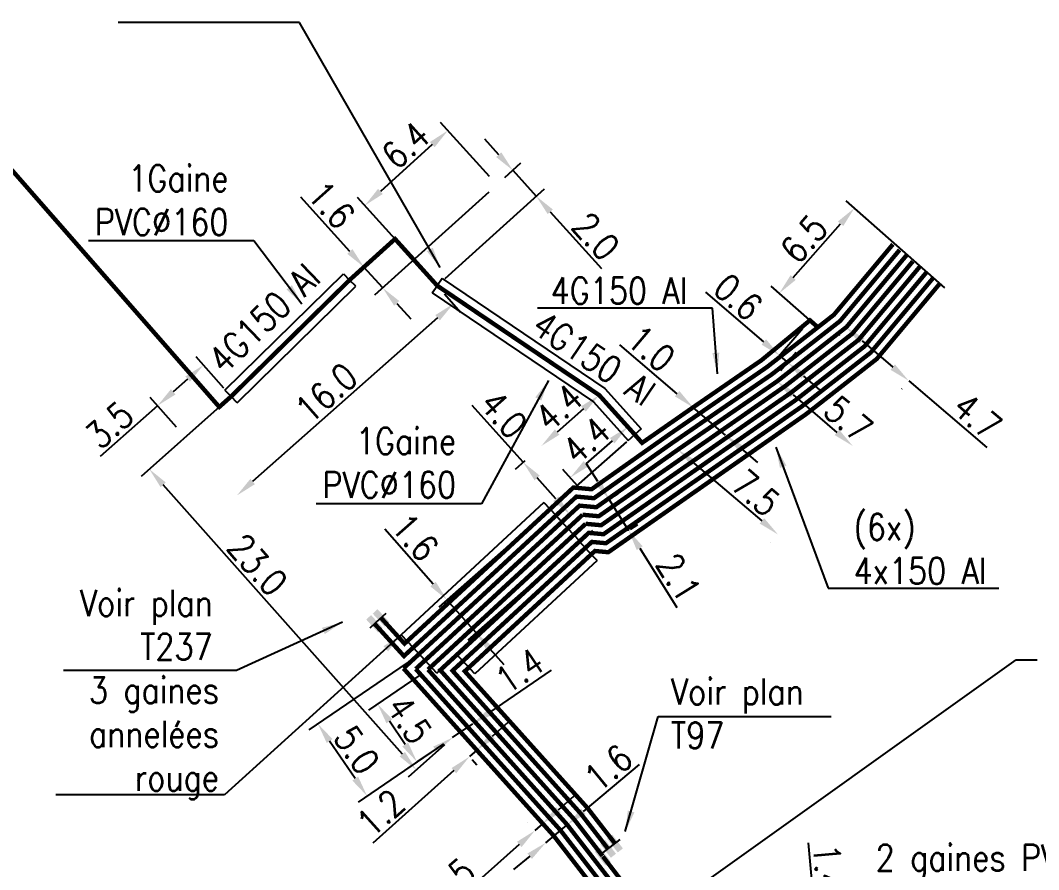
# Model space of a CAD drawing. Header units: millimetres. Extents: x 80000 to 81010, y 144000 to 145002.
# Drawn here: x 80498.6 to 80556.9, y 144802.3 to 144850.9 of the extents above; entities that cross this region are included whole.
import ezdxf
from ezdxf.enums import TextEntityAlignment as Align

# ---------------------------------------------------------------- set-up
doc = ezdxf.new("R2010")
doc.units = ezdxf.units.MM
doc.header["$PDMODE"] = 34
doc.linetypes.add('B_ST_AL', pattern=[2000, 1000, 1000])
doc.layers.get('0').update_dxf_attribs({"linetype": 'CONTINUOUS'})
doc.layers.get('Defpoints').update_dxf_attribs({"linetype": 'CONTINUOUS'})
for name, color, linetype in [('B_100', 3, 'CONTINUOUS'), ('B_300', 7, 'CONTINUOUS'), ('B_400', 7, 'CONTINUOUS')]:
    doc.layers.add(name, color=color, linetype=linetype)
doc.styles.add('M_ROMANS', font='ROMANS.shx', dxfattribs={"width": 0.75})
doc.styles.get("Standard").update_dxf_attribs({"font": 'romans.shx', "width": 0.85})
doc.dimstyles.get("Standard").update_dxf_attribs({"dimtxt": 1.5, "dimasz": 1.2, "dimexe": 0.625, "dimexo": 0.625, "dimgap": 0.25, "dimtad": 1, "dimdec": 1, "dimzin": 0, "dimdsep": 46, "dimtxsty": 'Standard', "dimcen": -0.5, "dimadec": 0, "dimazin": 0, "dimtfac": 1, "dimtdec": 1, "dimtmove": 0, "dimatfit": 3, "dimfxl": 0, "dimtolj": 1, "dimtzin": 0, "dimarcsym": 0})

# ---------------------------------------------------------------- blocks, each defined once
blk = doc.blocks.new('*D1145')
at = {"layer": 'B_100', "color": 0, "linetype": 'Continuous', "lineweight": -2, "transparency": 16777216}
for p, q in [((80527.386, 144825.641), (80524.469, 144828.896)), ((80527.475, 144825.72), (80526.921, 144825.223)), ((80529.255, 144823.555), (80528.187, 144824.747)), ((80530.145, 144822.741), (80529.59, 144822.245))]:
    blk.add_line(p, q, dxfattribs=at)
at = {"layer": 'B_100', "color": 0, "linetype": 'Continuous', "transparency": 16777216}
for points in [[(80528.336, 144824.88), (80528.038, 144824.613), (80527.386, 144825.641)], [(80529.404, 144823.689), (80529.106, 144823.422), (80530.056, 144822.662)]]:
    blk.add_solid(points, dxfattribs=at)
at = {"layer": 'Defpoints', "color": 0, "linetype": 'Continuous', "transparency": 16777216}
for p in [(80527.941, 144826.137), (80527.386, 144825.641), (80530.61, 144823.159)]:
    blk.add_point(p, dxfattribs=at)
at = {"layer": 'B_100', "color": 0, "linetype": 'Continuous', "transparency": 16777216, "insert": (80526.272, 144828.383), "char_height": 1.5, "attachment_point": 5, "rotation": 311.86493}
blk.add_mtext('\\A1;4.0', dxfattribs=at)
blk = doc.blocks.new('*D1146')
at = {"layer": 'B_100', "color": 0, "linetype": 'Continuous', "lineweight": -2, "transparency": 16777216}
for p, q in [((80531.656, 144824.539), (80531.018, 144825.555)), ((80532.408, 144823.594), (80532.824, 144823.855)), ((80532.295, 144823.523), (80533.413, 144821.745)), ((80533.525, 144821.816), (80533.942, 144822.078)), ((80534.051, 144820.729), (80536.184, 144817.337))]:
    blk.add_line(p, q, dxfattribs=at)
at = {"layer": 'B_100', "color": 0, "linetype": 'Continuous', "transparency": 16777216}
for points in [[(80531.826, 144824.645), (80531.487, 144824.432), (80532.295, 144823.523)], [(80534.221, 144820.835), (80533.882, 144820.623), (80533.413, 144821.745)]]:
    blk.add_solid(points, dxfattribs=at)
at = {"layer": 'Defpoints', "color": 0, "linetype": 'Continuous', "transparency": 16777216}
for p in [(80531.879, 144823.261), (80532.295, 144823.523), (80532.996, 144821.483)]:
    blk.add_point(p, dxfattribs=at)
at = {"layer": 'B_100', "color": 0, "linetype": 'Continuous', "transparency": 16777216, "insert": (80536.284, 144819.057), "char_height": 1.5, "attachment_point": 5, "rotation": 302.15458}
blk.add_mtext('\\A1;2.1', dxfattribs=at)
blk = doc.blocks.new('*D1147')
at = {"layer": 'B_100', "color": 0, "linetype": 'Continuous', "lineweight": -2, "transparency": 16777216}
for p, q in [((80545.474, 144832.904), (80545.456, 144832.883)), ((80546.774, 144832.579), (80548.523, 144831.084)), ((80549.435, 144830.304), (80553.908, 144826.48)), ((80549.046, 144829.85), (80549.028, 144829.829))]:
    blk.add_line(p, q, dxfattribs=at)
at = {"layer": 'B_100', "color": 0, "linetype": 'Continuous', "transparency": 16777216}
for points in [[(80546.904, 144832.731), (80546.644, 144832.427), (80545.862, 144833.358)], [(80548.652, 144831.236), (80548.393, 144830.932), (80549.435, 144830.304)]]:
    blk.add_solid(points, dxfattribs=at)
at = {"layer": 'Defpoints', "color": 0, "linetype": 'Continuous', "transparency": 16777216}
for p in [(80545.88, 144833.379), (80549.435, 144830.304), (80549.453, 144830.325)]:
    blk.add_point(p, dxfattribs=at)
at = {"layer": 'B_100', "color": 0, "linetype": 'Continuous', "transparency": 16777216, "insert": (80553.353, 144828.27), "char_height": 1.5, "attachment_point": 5, "rotation": 319.47171}
blk.add_mtext('\\A1;4.7', dxfattribs=at)
blk = doc.blocks.new('*D1148')
at = {"layer": 'B_100', "color": 0, "linetype": 'Continuous', "lineweight": -2, "transparency": 16777216}
for p, q in [((80542.312, 144830.743), (80542.314, 144830.745)), ((80542.82, 144829.491), (80545.33, 144827.348)), ((80546.646, 144827.042), (80546.648, 144827.044))]:
    blk.add_line(p, q, dxfattribs=at)
at = {"layer": 'B_100', "color": 0, "linetype": 'Continuous', "transparency": 16777216}
for points in [[(80542.95, 144829.643), (80542.69, 144829.339), (80541.908, 144830.27)], [(80545.46, 144827.5), (80545.2, 144827.196), (80546.242, 144826.569)]]:
    blk.add_solid(points, dxfattribs=at)
at = {"layer": 'Defpoints', "color": 0, "linetype": 'Continuous', "transparency": 16777216}
for p in [(80541.906, 144830.268), (80546.241, 144826.567), (80546.242, 144826.569)]:
    blk.add_point(p, dxfattribs=at)
at = {"layer": 'B_100', "color": 0, "linetype": 'Continuous', "transparency": 16777216, "insert": (80545.979, 144828.108), "char_height": 1.5, "attachment_point": 5, "rotation": 319.50438}
blk.add_mtext('\\A1;5.7', dxfattribs=at)
blk = doc.blocks.new('*D1149')
at = {"layer": 'B_100', "color": 0, "linetype": 'Continuous', "lineweight": -2, "transparency": 16777216}
for p, q in [((80535.837, 144825.889), (80535.834, 144825.886)), ((80537.154, 144825.587), (80541.044, 144822.288)), ((80541.557, 144821.038), (80541.555, 144821.035))]:
    blk.add_line(p, q, dxfattribs=at)
at = {"layer": 'B_100', "color": 0, "linetype": 'Continuous', "transparency": 16777216}
for points in [[(80537.283, 144825.739), (80537.024, 144825.434), (80536.239, 144826.363)], [(80541.173, 144822.441), (80540.914, 144822.136), (80541.959, 144821.512)]]:
    blk.add_solid(points, dxfattribs=at)
at = {"layer": 'Defpoints', "color": 0, "linetype": 'Continuous', "transparency": 16777216}
for p in [(80536.241, 144826.366), (80541.959, 144821.512), (80541.961, 144821.515)]:
    blk.add_point(p, dxfattribs=at)
at = {"layer": 'B_100', "color": 0, "linetype": 'Continuous', "transparency": 16777216, "insert": (80540.7, 144823.89), "char_height": 1.5, "attachment_point": 5, "rotation": 319.70172}
blk.add_mtext('\\A1;7.5', dxfattribs=at)
blk = doc.blocks.new('*D1150')
at = {"layer": 'B_100', "color": 0, "linetype": 'Continuous', "lineweight": -2, "transparency": 16777216}
for p, q in [((80525.496, 144811.355), (80529.008, 144813.749)), ((80523.348, 144809.891), (80524.505, 144810.679)), ((80522.356, 144809.215), (80521.365, 144808.539))]:
    blk.add_line(p, q, dxfattribs=at)
at = {"layer": 'B_100', "color": 0, "linetype": 'Continuous', "transparency": 16777216}
for points in [[(80525.384, 144811.521), (80525.609, 144811.19), (80524.505, 144810.679)], [(80522.244, 144809.38), (80522.469, 144809.05), (80523.348, 144809.891)]]:
    blk.add_solid(points, dxfattribs=at)
at = {"layer": 'Defpoints', "color": 0, "linetype": 'Continuous', "transparency": 16777216}
for p in [(80524.505, 144810.679), (80523.348, 144809.891), (80523.348, 144809.891)]:
    blk.add_point(p, dxfattribs=at)
at = {"layer": 'B_100', "color": 0, "linetype": 'Continuous', "transparency": 16777216, "insert": (80527.185, 144813.716), "char_height": 1.5, "attachment_point": 5, "rotation": 34.27623}
blk.add_mtext('\\A1;1.4', dxfattribs=at)
blk = doc.blocks.new('*D1151')
at = {"layer": 'B_100', "color": 0, "linetype": 'Continuous', "lineweight": -2, "transparency": 16777216}
for p, q in [((80530.833, 144805.675), (80534.049, 144808.36)), ((80528.683, 144803.881), (80529.911, 144804.906)), ((80527.762, 144803.112), (80526.841, 144802.343))]:
    blk.add_line(p, q, dxfattribs=at)
at = {"layer": 'B_100', "color": 0, "linetype": 'Continuous', "transparency": 16777216}
for points in [[(80530.704, 144805.829), (80530.961, 144805.522), (80529.911, 144804.906)], [(80527.634, 144803.266), (80527.89, 144802.959), (80528.683, 144803.881)]]:
    blk.add_solid(points, dxfattribs=at)
at = {"layer": 'Defpoints', "color": 0, "linetype": 'Continuous', "transparency": 16777216}
for p in [(80529.911, 144804.906), (80528.683, 144803.881), (80528.683, 144803.881)]:
    blk.add_point(p, dxfattribs=at)
at = {"layer": 'B_100', "color": 0, "linetype": 'Continuous', "transparency": 16777216, "insert": (80532.26, 144808.17), "char_height": 1.5, "attachment_point": 5, "rotation": 39.85466}
blk.add_mtext('\\A1;1.6', dxfattribs=at)
blk = doc.blocks.new('*D1153')
at = {"layer": 'B_100', "color": 0, "linetype": 'Continuous', "lineweight": -2, "transparency": 16777216}
for p, q in [((80544.354, 144796.578), (80543.702, 144803.872)), ((80544.586, 144793.988), (80544.461, 144795.382)), ((80544.693, 144792.793), (80544.8, 144791.598))]:
    blk.add_line(p, q, dxfattribs=at)
at = {"layer": 'B_100', "color": 0, "linetype": 'Continuous', "transparency": 16777216}
for points in [[(80544.554, 144796.595), (80544.155, 144796.56), (80544.461, 144795.382)], [(80544.892, 144792.811), (80544.494, 144792.775), (80544.586, 144793.988)]]:
    blk.add_solid(points, dxfattribs=at)
at = {"layer": 'Defpoints', "color": 0, "linetype": 'Continuous', "transparency": 16777216}
for p in [(80544.461, 144795.382), (80544.586, 144793.988), (80544.586, 144793.988)]:
    blk.add_point(p, dxfattribs=at)
at = {"layer": 'B_100', "color": 0, "linetype": 'Continuous', "transparency": 16777216, "insert": (80544.834, 144802.442), "char_height": 1.5, "attachment_point": 5, "rotation": 275.10966}
blk.add_mtext('\\A1;1.4', dxfattribs=at)
blk = doc.blocks.new('*D1157')
at = {"layer": 'B_100', "color": 0, "linetype": 'Continuous', "lineweight": -2, "transparency": 16777216}
for p, q in [((80520.76, 144814.178), (80515.126, 144810.338)), ((80517.782, 144807.55), (80516.318, 144809.699)), ((80522.832, 144809.539), (80517.942, 144806.206))]:
    blk.add_line(p, q, dxfattribs=at)
at = {"layer": 'B_100', "color": 0, "linetype": 'Continuous', "transparency": 16777216}
for points in [[(80516.483, 144809.811), (80516.153, 144809.586), (80515.642, 144810.69)], [(80517.948, 144807.663), (80517.617, 144807.437), (80518.458, 144806.558)]]:
    blk.add_solid(points, dxfattribs=at)
at = {"layer": 'Defpoints', "color": 0, "linetype": 'Continuous', "transparency": 16777216}
for p in [(80521.277, 144814.53), (80515.642, 144810.69), (80523.348, 144809.891)]:
    blk.add_point(p, dxfattribs=at)
at = {"layer": 'B_100', "color": 0, "linetype": 'Continuous', "transparency": 16777216, "insert": (80517.877, 144809.187), "char_height": 1.5, "attachment_point": 5, "rotation": 304.27623}
blk.add_mtext('\\A1;5.0', dxfattribs=at)
blk = doc.blocks.new('*D1163')
at = {"layer": 'B_100', "color": 0, "linetype": 'Continuous', "lineweight": -2, "transparency": 16777216}
for p, q in [((80525.627, 144809.981), (80526.521, 144810.782)), ((80524.734, 144809.179), (80524.316, 144808.804)), ((80524.463, 144808.64), (80524.733, 144808.339)), ((80524.881, 144809.016), (80525.152, 144808.714)), ((80523.423, 144808.003), (80518.794, 144803.849))]:
    blk.add_line(p, q, dxfattribs=at)
at = {"layer": 'B_100', "color": 0, "linetype": 'Continuous', "transparency": 16777216}
for points in [[(80525.494, 144810.13), (80525.761, 144809.832), (80524.734, 144809.179)], [(80523.289, 144808.151), (80523.556, 144807.854), (80524.316, 144808.804)]]:
    blk.add_solid(points, dxfattribs=at)
at = {"layer": 'Defpoints', "color": 0, "linetype": 'Continuous', "transparency": 16777216}
for p in [(80524.464, 144809.481), (80524.045, 144809.105), (80524.316, 144808.804)]:
    blk.add_point(p, dxfattribs=at)
at = {"layer": 'B_100', "color": 0, "linetype": 'Continuous', "transparency": 16777216, "insert": (80519.238, 144805.592), "char_height": 1.5, "attachment_point": 5, "rotation": 41.89932}
blk.add_mtext('\\A1;1.2', dxfattribs=at)
blk = doc.blocks.new('*D1164')
at = {"layer": 'B_100', "color": 0, "linetype": 'Continuous', "lineweight": -2, "transparency": 16777216}
for p, q in [((80521.428, 144813.434), (80518.542, 144811.467)), ((80520.64, 144809.498), (80519.734, 144810.827)), ((80522.832, 144809.539), (80520.799, 144808.154))]:
    blk.add_line(p, q, dxfattribs=at)
at = {"layer": 'B_100', "color": 0, "linetype": 'Continuous', "transparency": 16777216}
for points in [[(80519.899, 144810.94), (80519.569, 144810.714), (80519.058, 144811.819)], [(80520.805, 144809.61), (80520.475, 144809.385), (80521.316, 144808.506)]]:
    blk.add_solid(points, dxfattribs=at)
at = {"layer": 'Defpoints', "color": 0, "linetype": 'Continuous', "transparency": 16777216}
for p in [(80521.945, 144813.786), (80519.058, 144811.819), (80523.348, 144809.891)]:
    blk.add_point(p, dxfattribs=at)
at = {"layer": 'B_100', "color": 0, "linetype": 'Continuous', "transparency": 16777216, "insert": (80520.88, 144810.921), "char_height": 1.5, "attachment_point": 5, "rotation": 304.27623}
blk.add_mtext('\\A1;4.5', dxfattribs=at)
blk = doc.blocks.new('*D1165')
at = {"layer": 'B_100', "color": 0, "linetype": 'Continuous', "lineweight": -2, "transparency": 16777216}
for p, q in [((80529.404, 144805.771), (80530.302, 144806.568)), ((80527.647, 144805.048), (80527.647, 144805.048)), ((80528.506, 144804.975), (80528.062, 144804.581)), ((80527.164, 144803.784), (80522.812, 144799.924))]:
    blk.add_line(p, q, dxfattribs=at)
at = {"layer": 'B_100', "color": 0, "linetype": 'Continuous', "transparency": 16777216}
for points in [[(80529.271, 144805.921), (80529.537, 144805.622), (80528.506, 144804.975)], [(80527.032, 144803.934), (80527.297, 144803.635), (80528.062, 144804.581)]]:
    blk.add_solid(points, dxfattribs=at)
at = {"layer": 'Defpoints', "color": 0, "linetype": 'Continuous', "transparency": 16777216}
for p in [(80528.062, 144804.581), (80528.062, 144804.581), (80528.506, 144804.975)]:
    blk.add_point(p, dxfattribs=at)
at = {"layer": 'B_100', "color": 0, "linetype": 'Continuous', "transparency": 16777216, "insert": (80523.267, 144801.664), "char_height": 1.5, "attachment_point": 5, "rotation": 41.57332}
blk.add_mtext('\\A1;1.5', dxfattribs=at)
blk = doc.blocks.new('B_300_03')
at = {"color": 0, "linetype": 'Continuous'}
blk.add_solid([(-1, 0.75), (-1, 0), (1, 0.75), (1, 0)], dxfattribs=at)
at = {"color": 0, "linetype": 'Continuous', "style": 'M_ROMANS', "width": 0.75, "flags": 3}
for tag, p in [('DEF_LEG', (0, -4.25)), ('DEF_COUP', (0, -6.75)), ('DEF_TYPE', (0, -9.25))]:
    blk.add_attdef(tag, text='', height=1.2, dxfattribs=at).set_placement(p, align=Align.MIDDLE)
blk = doc.blocks.new('B_300_04')
at = {"color": 0, "linetype": 'Continuous'}
blk.add_line((0, 0.75), (0, -0.75), dxfattribs=at)
blk.add_solid([(-1, 0.375), (-1, -0.375), (1, 0.375), (1, -0.375)], dxfattribs=at)
at = {"color": 0, "linetype": 'Continuous', "style": 'M_ROMANS', "width": 0.75, "flags": 3}
for tag, p in [('DEF_LEG', (0, -4.25)), ('DEF_COUP', (0, -6.75)), ('DEF_TYPE', (0, -9.25))]:
    blk.add_attdef(tag, text='', height=1.2, dxfattribs=at).set_placement(p, align=Align.MIDDLE)
blk = doc.blocks.new('*D946')
at = {"layer": 'B_400', "color": 0, "linetype": 'Continuous', "lineweight": -2, "transparency": 16777216}
for p, q in [((80533.3, 144826.812), (80522.557, 144817.361)), ((80522.234, 144818.675), (80519.467, 144821.82)), ((80531.346, 144821.732), (80524.224, 144815.466)), ((80524.694, 144815.879), (80523.027, 144817.774)), ((80525.486, 144814.978), (80526.279, 144814.077))]:
    blk.add_line(p, q, dxfattribs=at)
at = {"layer": 'B_400', "color": 0, "linetype": 'Continuous', "transparency": 16777216}
for points in [[(80522.384, 144818.807), (80522.084, 144818.542), (80523.027, 144817.774)], [(80525.636, 144815.11), (80525.336, 144814.846), (80524.694, 144815.879)]]:
    blk.add_solid(points, dxfattribs=at)
at = {"layer": 'Defpoints', "color": 0, "linetype": 'Continuous', "transparency": 16777216}
for p in [(80533.769, 144827.225), (80531.815, 144822.145), (80523.027, 144817.774)]:
    blk.add_point(p, dxfattribs=at)
at = {"layer": 'B_400', "color": 0, "linetype": 'Continuous', "transparency": 16777216, "insert": (80521.205, 144821.358), "char_height": 1.5, "attachment_point": 5, "rotation": 311.34196}
blk.add_mtext('\\A1;1.6', dxfattribs=at)
blk = doc.blocks.new('*D947')
at = {"layer": 'B_400', "color": 0, "linetype": 'Continuous', "lineweight": -2, "transparency": 16777216}
for p, q in [((80533.357, 144827.694), (80532.967, 144828.137)), ((80532.479, 144826.875), (80530.978, 144825.554)), ((80530.663, 144824.095), (80529.664, 144825.23))]:
    blk.add_line(p, q, dxfattribs=at)
at = {"layer": 'B_400', "color": 0, "linetype": 'Continuous', "transparency": 16777216}
for points in [[(80532.347, 144827.025), (80532.611, 144826.725), (80533.38, 144827.668)], [(80530.846, 144825.704), (80531.11, 144825.404), (80530.077, 144824.761)]]:
    blk.add_solid(points, dxfattribs=at)
at = {"layer": 'Defpoints', "color": 0, "linetype": 'Continuous', "transparency": 16777216}
for p in [(80533.769, 144827.225), (80530.077, 144824.761), (80531.076, 144823.626)]:
    blk.add_point(p, dxfattribs=at)
at = {"layer": 'B_400', "color": 0, "linetype": 'Continuous', "transparency": 16777216, "insert": (80530.996, 144826.902), "char_height": 1.5, "attachment_point": 5, "rotation": 41.34196}
blk.add_mtext('\\A1;4.4', dxfattribs=at)
blk = doc.blocks.new('*D948')
at = {"layer": 'B_400', "color": 0, "linetype": 'Continuous', "lineweight": -2, "transparency": 16777216}
blk.add_line((80530.833, 144828.69), (80529.332, 144827.369), dxfattribs=at)
at = {"layer": 'B_400', "color": 0, "linetype": 'Continuous', "transparency": 16777216}
for points in [[(80530.701, 144828.84), (80530.965, 144828.54), (80531.734, 144829.483)], [(80529.2, 144827.519), (80529.464, 144827.219), (80528.431, 144826.577)]]:
    blk.add_solid(points, dxfattribs=at)
at = {"layer": 'Defpoints', "color": 0, "linetype": 'Continuous', "transparency": 16777216}
for p in [(80531.734, 144829.483), (80528.431, 144826.577), (80528.431, 144826.577)]:
    blk.add_point(p, dxfattribs=at)
at = {"layer": 'B_400', "color": 0, "linetype": 'Continuous', "transparency": 16777216, "insert": (80529.422, 144828.781), "char_height": 1.5, "attachment_point": 5, "rotation": 41.34196}
blk.add_mtext('\\A1;4.4', dxfattribs=at)
blk = doc.blocks.new('*D949')
at = {"layer": 'B_400', "color": 0, "linetype": 'Continuous', "lineweight": -2, "transparency": 16777216}
for p, q in [((80525.462, 144841.979), (80522.662, 144845.079)), ((80522.19, 144843.81), (80519.222, 144841.129)), ((80522.052, 144836.205), (80517.912, 144840.789))]:
    blk.add_line(p, q, dxfattribs=at)
at = {"layer": 'B_400', "color": 0, "linetype": 'Continuous', "transparency": 16777216}
for points in [[(80522.056, 144843.959), (80522.325, 144843.662), (80523.081, 144844.615)], [(80519.088, 144841.278), (80519.356, 144840.981), (80518.331, 144840.325)]]:
    blk.add_solid(points, dxfattribs=at)
at = {"layer": 'Defpoints', "color": 0, "linetype": 'Continuous', "transparency": 16777216}
for p in [(80525.881, 144841.515), (80518.331, 144840.325), (80522.471, 144835.741)]:
    blk.add_point(p, dxfattribs=at)
at = {"layer": 'B_400', "color": 0, "linetype": 'Continuous', "transparency": 16777216, "insert": (80520.664, 144843.779), "char_height": 1.5, "attachment_point": 5, "rotation": 42.08574}
blk.add_mtext('\\A1;6.4', dxfattribs=at)
blk = doc.blocks.new('*D950')
at = {"layer": 'B_400', "color": 0, "linetype": 'Continuous', "lineweight": -2, "transparency": 16777216}
for p, q in [((80525.99, 144843.23), (80525.186, 144844.121)), ((80526.344, 144841.934), (80527.258, 144842.759)), ((80526.794, 144842.34), (80528.135, 144840.856)), ((80522.935, 144836.16), (80528.599, 144841.275)), ((80528.939, 144839.965), (80531.869, 144836.721))]:
    blk.add_line(p, q, dxfattribs=at)
at = {"layer": 'B_400', "color": 0, "linetype": 'Continuous', "transparency": 16777216}
for points in [[(80526.138, 144843.365), (80525.842, 144843.096), (80526.794, 144842.34)], [(80529.087, 144840.099), (80528.791, 144839.831), (80528.135, 144840.856)]]:
    blk.add_solid(points, dxfattribs=at)
at = {"layer": 'Defpoints', "color": 0, "linetype": 'Continuous', "transparency": 16777216}
for p in [(80526.794, 144842.34), (80525.881, 144841.515), (80522.471, 144835.741)]:
    blk.add_point(p, dxfattribs=at)
at = {"layer": 'B_400', "color": 0, "linetype": 'Continuous', "transparency": 16777216, "insert": (80531.548, 144838.568), "char_height": 1.5, "attachment_point": 5, "rotation": 312.08574}
blk.add_mtext('\\A1;2.0', dxfattribs=at)
blk = doc.blocks.new('*D951')
at = {"layer": 'B_400', "color": 0, "linetype": 'Continuous', "lineweight": -2, "transparency": 16777216}
for p, q in [((80510.269, 144829.871), (80508.682, 144831.663)), ((80508.198, 144830.4), (80507.375, 144829.67)), ((80507.568, 144827.642), (80506.062, 144829.343)), ((80506.476, 144828.875), (80503.204, 144825.976))]:
    blk.add_line(p, q, dxfattribs=at)
at = {"layer": 'B_400', "color": 0, "linetype": 'Continuous', "transparency": 16777216}
for points in [[(80508.066, 144830.549), (80508.331, 144830.25), (80509.096, 144831.195)], [(80507.242, 144829.82), (80507.507, 144829.521), (80506.476, 144828.875)]]:
    blk.add_solid(points, dxfattribs=at)
at = {"layer": 'Defpoints', "color": 0, "linetype": 'Continuous', "transparency": 16777216}
for p in [(80510.684, 144829.404), (80506.476, 144828.875), (80507.983, 144827.174)]:
    blk.add_point(p, dxfattribs=at)
at = {"layer": 'B_400', "color": 0, "linetype": 'Continuous', "transparency": 16777216, "insert": (80503.728, 144827.776), "char_height": 1.5, "attachment_point": 5, "rotation": 41.53248}
blk.add_mtext('\\A1;3.5', dxfattribs=at)
blk = doc.blocks.new('*D952')
at = {"layer": 'B_400', "color": 0, "linetype": 'Continuous', "lineweight": -2, "transparency": 16777216}
for p, q in [((80510.216, 144828.989), (80505.537, 144824.835)), ((80520.477, 144808.947), (80506.801, 144824.352)), ((80522.881, 144809.476), (80520.806, 144807.634))]:
    blk.add_line(p, q, dxfattribs=at)
at = {"layer": 'B_400', "color": 0, "linetype": 'Continuous', "transparency": 16777216}
for points in [[(80506.95, 144824.485), (80506.651, 144824.219), (80506.004, 144825.25)], [(80520.626, 144809.079), (80520.327, 144808.814), (80521.273, 144808.049)]]:
    blk.add_solid(points, dxfattribs=at)
at = {"layer": 'Defpoints', "color": 0, "linetype": 'Continuous', "transparency": 16777216}
for p in [(80510.684, 144829.404), (80506.004, 144825.25), (80523.348, 144809.891)]:
    blk.add_point(p, dxfattribs=at)
at = {"layer": 'B_400', "color": 0, "linetype": 'Continuous', "transparency": 16777216, "insert": (80512.195, 144819.782), "char_height": 1.5, "attachment_point": 5, "rotation": 311.59585}
blk.add_mtext('\\A1;23.0', dxfattribs=at)
blk = doc.blocks.new('*D953')
at = {"layer": 'B_400', "color": 0, "linetype": 'Continuous', "lineweight": -2, "transparency": 16777216}
for p, q in [((80517.476, 144837.696), (80514.668, 144840.805)), ((80525.417, 144841.096), (80518.888, 144835.2)), ((80517.922, 144836.482), (80518.744, 144837.224)), ((80519.352, 144835.618), (80518.28, 144836.805)), ((80520.156, 144834.728), (80520.96, 144833.837))]:
    blk.add_line(p, q, dxfattribs=at)
at = {"layer": 'B_400', "color": 0, "linetype": 'Continuous', "transparency": 16777216}
for points in [[(80517.624, 144837.83), (80517.327, 144837.562), (80518.28, 144836.805)], [(80520.304, 144834.862), (80520.008, 144834.594), (80519.352, 144835.618)]]:
    blk.add_solid(points, dxfattribs=at)
at = {"layer": 'Defpoints', "color": 0, "linetype": 'Continuous', "transparency": 16777216}
for p in [(80525.881, 144841.515), (80518.28, 144836.805), (80517.458, 144836.063)]:
    blk.add_point(p, dxfattribs=at)
at = {"layer": 'B_400', "color": 0, "linetype": 'Continuous', "transparency": 16777216, "insert": (80516.412, 144840.366), "char_height": 1.5, "attachment_point": 5, "rotation": 312.08574}
blk.add_mtext('\\A1;1.6', dxfattribs=at)
blk = doc.blocks.new('*D954')
at = {"layer": 'B_400', "color": 0, "linetype": 'Continuous', "lineweight": -2, "transparency": 16777216}
for p, q in [((80522.886, 144835.273), (80523.805, 144834.235)), ((80522.492, 144833.907), (80511.915, 144824.539))]:
    blk.add_line(p, q, dxfattribs=at)
at = {"layer": 'B_400', "color": 0, "linetype": 'Continuous', "transparency": 16777216}
for points in [[(80522.36, 144834.057), (80522.625, 144833.758), (80523.391, 144834.703)], [(80511.783, 144824.689), (80512.048, 144824.389), (80511.017, 144823.743)]]:
    blk.add_solid(points, dxfattribs=at)
at = {"layer": 'Defpoints', "color": 0, "linetype": 'Continuous', "transparency": 16777216}
for p in [(80522.471, 144835.741), (80511.017, 144823.743), (80511.017, 144823.743)]:
    blk.add_point(p, dxfattribs=at)
at = {"layer": 'B_400', "color": 0, "linetype": 'Continuous', "transparency": 16777216, "insert": (80516.132, 144829.609), "char_height": 1.5, "attachment_point": 5, "rotation": 41.53248}
blk.add_mtext('\\A1;16.0', dxfattribs=at)
blk = doc.blocks.new('*D955')
at = {"layer": 'B_100', "color": 0, "linetype": 'Continuous', "lineweight": -2, "transparency": 16777216}
for p, q in [((80551.505, 144835.623), (80545.866, 144840.595)), ((80542.83, 144836.206), (80545.541, 144839.282)), ((80543.77, 144833.778), (80541.567, 144835.719))]:
    blk.add_line(p, q, dxfattribs=at)
at = {"layer": 'B_100', "color": 0, "linetype": 'Continuous', "transparency": 16777216}
for points in [[(80545.391, 144839.414), (80545.691, 144839.149), (80546.335, 144840.182)], [(80542.68, 144836.339), (80542.98, 144836.074), (80542.036, 144835.306)]]:
    blk.add_solid(points, dxfattribs=at)
at = {"layer": 'Defpoints', "color": 0, "linetype": 'Continuous', "transparency": 16777216}
for p in [(80546.335, 144840.182), (80551.974, 144835.209), (80544.238, 144833.364)]:
    blk.add_point(p, dxfattribs=at)
at = {"layer": 'B_100', "color": 0, "linetype": 'Continuous', "transparency": 16777216, "insert": (80543.441, 144838.412), "char_height": 1.5, "attachment_point": 5, "rotation": 48.59808}
blk.add_mtext('\\A1;6.5', dxfattribs=at)
blk = doc.blocks.new('*D963')
at = {"layer": 'B_100', "color": 0, "linetype": 'Continuous', "lineweight": -2, "transparency": 16777216}
for p, q in [((80536.193, 144829.562), (80532.917, 144832.364)), ((80538.961, 144827.194), (80537.105, 144828.782)), ((80539.367, 144827.669), (80539.367, 144827.669)), ((80539.873, 144826.414), (80540.785, 144825.634))]:
    blk.add_line(p, q, dxfattribs=at)
at = {"layer": 'B_100', "color": 0, "linetype": 'Continuous', "transparency": 16777216}
for points in [[(80536.323, 144829.714), (80536.063, 144829.41), (80537.105, 144828.782)], [(80540.003, 144826.566), (80539.743, 144826.262), (80538.961, 144827.194)]]:
    blk.add_solid(points, dxfattribs=at)
at = {"layer": 'Defpoints', "color": 0, "linetype": 'Continuous', "transparency": 16777216}
for p in [(80537.105, 144828.782), (80538.961, 144827.194), (80538.961, 144827.194)]:
    blk.add_point(p, dxfattribs=at)
at = {"layer": 'B_100', "color": 0, "linetype": 'Continuous', "transparency": 16777216, "insert": (80534.703, 144832.152), "char_height": 1.5, "attachment_point": 5, "rotation": 319.45844}
blk.add_mtext('\\A1;1.0', dxfattribs=at)
blk = doc.blocks.new('*D964')
at = {"layer": 'B_100', "color": 0, "linetype": 'Continuous', "lineweight": -2, "transparency": 16777216}
for p, q in [((80541.149, 144832.521), (80537.827, 144835.362)), ((80543.382, 144833.286), (80541.654, 144831.266)), ((80543.003, 144831.92), (80542.11, 144830.876)), ((80542.517, 144831.351), (80542.061, 144831.741)), ((80543.428, 144830.571), (80544.34, 144829.791))]:
    blk.add_line(p, q, dxfattribs=at)
at = {"layer": 'B_100', "color": 0, "linetype": 'Continuous', "transparency": 16777216}
for points in [[(80541.279, 144832.673), (80541.019, 144832.369), (80542.061, 144831.741)], [(80543.558, 144830.723), (80543.298, 144830.419), (80542.517, 144831.351)]]:
    blk.add_solid(points, dxfattribs=at)
at = {"layer": 'Defpoints', "color": 0, "linetype": 'Continuous', "transparency": 16777216}
for p in [(80543.788, 144833.761), (80543.41, 144832.395), (80542.517, 144831.351)]:
    blk.add_point(p, dxfattribs=at)
at = {"layer": 'B_100', "color": 0, "linetype": 'Continuous', "transparency": 16777216, "insert": (80539.682, 144835.092), "char_height": 1.5, "attachment_point": 5, "rotation": 319.45844}
blk.add_mtext('\\A1;0.6', dxfattribs=at)

msp = doc.modelspace()

# ---------------------------------------------------------------- linework, layer by layer
at = {"layer": 'B_100', "linetype": 'B_ST_AL', "flags": 128}
for points in [[(80544.238, 144833.364, 0.25, 0.25, 0), (80543.788, 144833.761, 0.25, 0.25, 0), (80543.788, 144833.761, 0.25, 0.25, 0), (80541.02, 144831.48, 0.25, 0.25, 0), (80537.105, 144828.782, 0.25, 0.25, 0), (80534.187, 144826.751, 0.25, 0.25, 0), (80533.769, 144827.225, 0.25, 0.25, 0), (80531.734, 144829.483, 0.25, 0.25, 0), (80522.471, 144835.741, 0.25, 0.25, 0), (80520.059, 144838.412, 0.25, 0.25, 0), (80517.458, 144836.063, 0.25, 0.25, 0), (80510.684, 144829.404, 0.25, 0.25, 0), (80510.007, 144828.803, 0.25, 0.25, 0), (80482.725, 144859.974, 0.25, 0.25, 0), (80471.856, 144869.308, 0.25, 0.25, 0), (80467.764, 144873.002, 0.25, 0.25, 0), (80462.684, 144877.13, 0.25, 0.25, 0), (80456.128, 144882.279, 0.25, 0.25, 0), (80450.637, 144886.84, 0.25, 0.25, 0), (80445.879, 144889.89, 0.25, 0.25, 0), (80442.108, 144892.814, 0.25, 0.25, 0), (80439.874, 144894.271, 0.25, 0.25, 0), (80440.443, 144895.325, 0.25, 0.25, 0), (80446.837, 144907.372, 0.25, 0.25, 0), (80447.658, 144908.92, 0, 0, 0)], [(80521.243, 144813.819, 0.25, 0.25, 0), (80530.786, 144822.64, 0.25, 0.25, 0), (80530.786, 144822.64, 0.25, 0.25, 0), (80530.786, 144822.64, 0.25, 0.25, -1.103767), (80530.786, 144822.64, 0.25, 0.25, 0), (80531.71, 144822.555, 0.25, 0.25, 0), (80542.387, 144830.009, 0.25, 0.25, 0), (80546.212, 144832.997, 0.25, 0.25, 0), (80549.674, 144837.133, 0, 0, 0)], [(80521.945, 144813.786, 0.25, 0.25, 0), (80530.962, 144822.122, 0.25, 0.25, 0), (80530.962, 144822.122, 0.25, 0.25, 0), (80530.962, 144822.122, 0.25, 0.25, -1.16528), (80530.962, 144822.122, 0.25, 0.25, 0), (80531.846, 144822.04, 0.25, 0.25, 0), (80542.684, 144829.607, 0.25, 0.25, 0), (80546.561, 144832.635, 0.25, 0.25, 0), (80550.057, 144836.812, 0, 0, 0)]]:
    msp.add_lwpolyline(points, format="xyseb", dxfattribs=at)
at = {"layer": 'B_100', "linetype": 'B_ST_AL', "const_width": 0.25, "flags": 128}
for points in [[(80548.916, 144837.786), (80545.513, 144833.72), (80541.612, 144830.673), (80535.955, 144826.776), (80531.436, 144823.585), (80530.434, 144823.677), (80520.57, 144814.558), (80518.887, 144816.406)], [(80548.532, 144838.107), (80545.163, 144834.081), (80541.316, 144831.076), (80535.669, 144827.186), (80531.299, 144824.099), (80530.259, 144824.195), (80520.601, 144815.267), (80519.257, 144816.743)], [(80549.314, 144837.482), (80545.88, 144833.379), (80541.906, 144830.268), (80536.241, 144826.366), (80531.574, 144823.07), (80530.61, 144823.159), (80520.542, 144813.851)], [(80531.924, 144803.126), (80530.296, 144805.227), (80522.646, 144813.753), (80531.138, 144821.604), (80531.982, 144821.526), (80542.981, 144829.205), (80546.911, 144832.274), (80550.44, 144836.491)], [(80550.824, 144836.17), (80547.26, 144831.912), (80543.279, 144828.802), (80537.768, 144824.955), (80532.119, 144821.011), (80531.314, 144821.085), (80523.347, 144813.72), (80530.68, 144805.547), (80532.242, 144803.531)], [(80551.207, 144835.85), (80547.61, 144831.551), (80543.576, 144828.4), (80538.054, 144824.545), (80532.255, 144820.496), (80531.49, 144820.567), (80524.048, 144813.688), (80531.064, 144805.868), (80532.638, 144803.837)]]:
    msp.add_lwpolyline(points, dxfattribs=at)
for points in [[(80520.542, 144813.851), (80529.143, 144804.265), (80532.346, 144800.132, -0.112583), (80532.672, 144799.366, 0.316542), (80533.912, 144797.573), (80542.894, 144793.701, -0.414214), (80543.025, 144793.372), (80542.51, 144792.178), (80542.067, 144791.896)], [(80521.945, 144813.786), (80529.911, 144804.906), (80533.146, 144800.733, -0.124794), (80533.675, 144799.424, 0.344072), (80534.278, 144798.504), (80542.915, 144794.781, 0.203978), (80543.48, 144794.936, -0.121528), (80544.461, 144795.382), (80553.216, 144795.933), (80561.596, 144796.812), (80577.122, 144797.855), (80582.702, 144793.332), (80582.161, 144792.748)], [(80664.655, 144729.599), (80663.847, 144730.48, -0.414214), (80663.871, 144731.186), (80666.605, 144733.743, 0.43996), (80666.598, 144734.48), (80662.945, 144737.846), (80657.318, 144742.598), (80647.344, 144751.193), (80638.85, 144758.462), (80628.999, 144766.985, 0.31146), (80626.954, 144766.654), (80626.549, 144766.132), (80625.695, 144765.009, -0.280062), (80624.969, 144764.724), (80618.218, 144768.172), (80612.926, 144769.529), (80609.404, 144771.38), (80590.639, 144787.459), (80581.681, 144794.741), (80577.11, 144798.355), (80561.594, 144797.313), (80553.229, 144796.434), (80544.825, 144795.906, 0.101157), (80544.428, 144795.841), (80543.874, 144795.607, -0.200047), (80542.339, 144795.498), (80534.698, 144798.873, -0.197847), (80534.171, 144799.423), (80533.98, 144800.035, 0.076784), (80533.51, 144801.06), (80531.944, 144803.099)]]:
    msp.add_lwpolyline(points, format="xyb", dxfattribs=at)
at = {"layer": 'B_100', "linetype": 'Continuous', "flags": 128}
msp.add_lwpolyline([(80569.504, 144796.041, 0.25, 0.25, 0), (80569.45, 144796.839, 0.25, 0.25, 0), (80561.639, 144796.314, 0.25, 0.25, 0), (80553.258, 144795.435, 0.25, 0.25, 0), (80544.525, 144794.885, 0.25, 0.25, 0.117356), (80543.79, 144794.543, 0.25, 0.25, -0.220047), (80542.771, 144794.298, 0.25, 0.25, 0), (80534.096, 144798.037, 0.25, 0.25, -0.327014), (80533.173, 144799.402, 0.25, 0.25, 0.119171), (80532.746, 144800.432, 0.25, 0.25, 0), (80529.527, 144804.586, 0.25, 0.25, 0), (80521.243, 144813.819, 0, 0, 0)], format="xyseb", dxfattribs=at)
at = {"layer": 'B_400', "color": 7, "linetype": 'CONTINUOUS'}
for p, q in [((80510.333, 144829.76), (80517.108, 144836.42)), ((80517.108, 144836.42), (80517.458, 144836.063)), ((80517.809, 144835.707), (80517.458, 144836.063)), ((80522.751, 144836.155), (80522.471, 144835.741)), ((80522.751, 144836.155), (80532.065, 144829.863)), ((80511.034, 144829.047), (80517.809, 144835.707)), ((80522.191, 144835.327), (80522.471, 144835.741)), ((80522.191, 144835.327), (80531.404, 144829.103)), ((80510.333, 144829.76), (80510.684, 144829.404)), ((80532.065, 144829.863), (80534.141, 144827.56)), ((80511.034, 144829.047), (80510.684, 144829.404)), ((80531.404, 144829.103), (80533.398, 144826.89)), ((80534.141, 144827.56), (80533.769, 144827.225)), ((80533.398, 144826.89), (80533.769, 144827.225)), ((80528.57, 144823.344), (80520.417, 144815.778)), ((80528.57, 144823.344), (80529.25, 144822.611)), ((80529.931, 144821.878), (80529.25, 144822.611)), ((80521.098, 144815.046), (80529.264, 144822.595)), ((80529.264, 144822.595), (80529.943, 144821.86)), ((80529.931, 144821.878), (80521.778, 144814.312)), ((80530.621, 144821.126), (80529.943, 144821.86)), ((80522.456, 144813.577), (80530.621, 144821.126)), ((80530.603, 144821.115), (80523.6, 144814.635)), ((80530.603, 144821.115), (80531.112, 144820.565)), ((80531.621, 144820.014), (80531.112, 144820.565)), ((80531.621, 144820.014), (80524.619, 144813.534)), ((80520.417, 144815.778), (80521.097, 144815.045)), ((80521.778, 144814.312), (80521.097, 144815.045)), ((80521.098, 144815.046), (80521.777, 144814.312)), ((80523.6, 144814.635), (80524.109, 144814.085)), ((80522.456, 144813.577), (80521.777, 144814.312)), ((80524.619, 144813.534), (80524.109, 144814.085))]:
    msp.add_line(p, q, dxfattribs=at)

# ---------------------------------------------------------------- block references
at = {"layer": 'B_300', "linetype": 'ByBlock'}
for name, p, xscale, yscale, zscale, rotation in [('B_300_04', (80519.257, 144816.743), 0.5, 0.5, 0.5, 312.3193139200619), ('B_300_04', (80518.887, 144816.406), 0.5, 0.5, 0.5, 312.3193139200619), ('B_300_04', (80532.242, 144803.531), 0.5, 0.5, 0.5, 127.7713098463769), ('B_300_04', (80532.638, 144803.837), 0.5, 0.5, 0.5, 127.7713098470133), ('B_300_03', (80531.788, 144802.978), 0.4999999999999998, 0.4999999999999998, 0.4999999999999998, 307.5184477634415)]:
    msp.add_blockref(name, p, dxfattribs=dict(at, xscale=xscale, yscale=yscale, zscale=zscale, rotation=rotation))

# ---------------------------------------------------------------- texts
at = {"layer": 'B_100', "linetype": 'Continuous', "width": 0.85}
for rotation, p in [(43.98863, (80512.563, 144833.885)), (326.08728, (80531.43, 144831.581))]:
    msp.add_text('4G150 Al', height=1.5, rotation=rotation, dxfattribs=at).set_placement(p, align=Align.MIDDLE)
at = {"layer": 'B_100', "linetype": 'Continuous', "char_height": 1.5}
for s, insert, attachment_point in [('\\A1;4G150 Al', (80536.768, 144834.71), 9), ('\\A1;(6x)\\P4x150 Al', (80546.282, 144818.682), 7)]:
    msp.add_mtext(s, dxfattribs=dict(at, insert=insert, attachment_point=attachment_point))
at = {"layer": 'B_300', "linetype": 'Continuous', "char_height": 1.5}
for s, insert, attachment_point in [('\\A1;Voir plan\\PT237', (80509.629, 144814.343), 9), ('Voir plan \\PT97', (80535.837, 144813.278), 1)]:
    msp.add_mtext(s, dxfattribs=dict(at, insert=insert, attachment_point=attachment_point))
at = {"layer": 'B_400', "linetype": 'Continuous', "char_height": 1.5}
for s, insert, attachment_point in [('\\A1;1Gaine\\PPVC%%c160', (80510.536, 144838.628), 9), ('\\A1;1Gaine\\PPVC%%c160', (80523.555, 144823.603), 9), ('3 gaines\\Pannelées\\Prouge', (80509.984, 144806.355), 9), ('2 gaines PVC%%C160\\PProf:1.1m', (80547.546, 144801.78), 4)]:
    msp.add_mtext(s, dxfattribs=dict(at, insert=insert, attachment_point=attachment_point))

# ---------------------------------------------------------------- dimensions: what is measured, and where the dimension line sits
at = {"layer": 'B_100', "linetype": 'Continuous'}
for base, p1, p2, angle, picture, middle, dimtype in [((80546.335, 144840.182), (80544.238, 144833.364), (80551.974, 144835.209), 228.59808, '*D955', (80544.191, 144837.75), 160), ((80542.517, 144831.351), (80543.788, 144833.761), (80543.41, 144832.395), 139.45844, '*D964', (80539.032, 144834.332), 160), ((80549.435, 144830.304), (80545.88, 144833.379), (80549.453, 144830.325), 319.47171, '*D1147', (80552.703, 144827.51), 161), ((80546.242, 144826.569), (80541.906, 144830.268), (80546.241, 144826.567), 319.50438, '*D1148', (80545.33, 144827.348), 161), ((80527.386, 144825.641), (80530.61, 144823.159), (80527.941, 144826.137), 131.86493, '*D1145', (80525.527, 144827.715), 161), ((80541.959, 144821.512), (80536.241, 144826.366), (80541.961, 144821.515), 319.70172, '*D1149', (80540.054, 144823.128), 161), ((80532.295, 144823.523), (80532.996, 144821.483), (80531.879, 144823.261), 122.15458, '*D1146', (80535.437, 144818.525), 161), ((80523.348, 144809.891), (80524.505, 144810.679), (80523.348, 144809.891), 214.27623, '*D1150', (80527.748, 144812.89), 161), ((80515.642, 144810.69), (80523.348, 144809.891), (80521.277, 144814.53), 304.27623, '*D1157', (80517.05, 144808.624), 160), ((80528.683, 144803.881), (80529.911, 144804.906), (80528.683, 144803.881), 219.85466, '*D1151', (80532.901, 144807.402), 161), ((80544.586, 144793.988), (80544.461, 144795.382), (80544.586, 144793.988), 275.10966, '*D1153', (80543.838, 144802.353), 161)]:
    dim = msp.add_linear_dim(base=base, p1=p1, p2=p2, angle=angle, dimstyle='Standard', dxfattribs=at)
    dim.commit()
    dim.dimension.update_dxf_attribs({"geometry": picture, "text_midpoint": middle, "dimtype": dimtype})
for base, p1, p2, angle, text, picture, middle, dimtype in [((80538.961, 144827.194), (80537.105, 144828.782), (80538.961, 144827.194), 139.45844, '1.0', '*D963', (80534.053, 144831.392), 160), ((80519.058, 144811.819), (80523.348, 144809.891), (80521.945, 144813.786), 124.27623, '4.5', '*D1164', (80520.054, 144810.357), 160), ((80524.316, 144808.804), (80524.464, 144809.481), (80524.045, 144809.105), 221.89932, '1.2', '*D1163', (80519.906, 144804.848), 161), ((80528.062, 144804.581), (80528.506, 144804.975), (80528.062, 144804.581), 221.57332, '1.5', '*D1165', (80523.93, 144800.916), 161)]:
    dim = msp.add_linear_dim(base=base, p1=p1, p2=p2, angle=angle, text=text, dimstyle='Standard', dxfattribs=at)
    dim.commit()
    dim.dimension.update_dxf_attribs({"geometry": picture, "text_midpoint": middle, "dimtype": dimtype})
at = {"layer": 'B_400', "linetype": 'Continuous'}
for base, p1, p2, angle, picture, middle in [((80518.331, 144840.325), (80525.881, 144841.515), (80522.471, 144835.741), 42.08574, '*D949', (80521.334, 144843.037)), ((80526.794, 144842.34), (80522.471, 144835.741), (80525.881, 144841.515), 312.08574, '*D950', (80530.806, 144837.898)), ((80518.28, 144836.805), (80525.881, 144841.515), (80517.458, 144836.063), 132.08574, '*D953', (80515.669, 144839.696)), ((80506.476, 144828.875), (80510.684, 144829.404), (80507.983, 144827.174), 41.53248, '*D951', (80504.391, 144827.028)), ((80528.431, 144826.577), (80531.734, 144829.483), (80528.431, 144826.577), 41.34196, '*D948', (80530.083, 144828.03)), ((80506.004, 144825.25), (80523.348, 144809.891), (80510.684, 144829.404), 131.59585, '*D952', (80511.447, 144819.118)), ((80530.077, 144824.761), (80533.769, 144827.225), (80531.076, 144823.626), 41.34196, '*D947', (80531.657, 144826.151))]:
    dim = msp.add_linear_dim(base=base, p1=p1, p2=p2, angle=angle, dimstyle='Standard', dxfattribs=at)
    dim.commit()
    dim.dimension.update_dxf_attribs({"geometry": picture, "text_midpoint": middle, "dimtype": 160})
for base, p1, p2, angle, text, picture, middle in [((80511.017, 144823.743), (80522.471, 144835.741), (80511.017, 144823.743), 41.53248, '16.0', '*D954', (80516.795, 144828.861)), ((80523.027, 144817.774), (80531.815, 144822.145), (80533.769, 144827.225), 131.34196, '1.6', '*D946', (80520.454, 144820.698))]:
    dim = msp.add_linear_dim(base=base, p1=p1, p2=p2, angle=angle, text=text, dimstyle='Standard', dxfattribs=at)
    dim.commit()
    dim.dimension.update_dxf_attribs({"geometry": picture, "text_midpoint": middle, "dimtype": 160})

# ---------------------------------------------------------------- leaders
at = {"layer": 'B_100', "linetype": 'Continuous', "annotation_type": 0, "has_hookline": 1}
for points, hookline_direction, text_width in [([(80522.642, 144836.774), (80514.599, 144850.79), (80513.399, 144850.79)], 1, 8.925), ([(80538.494, 144830.698), (80538.218, 144834.46), (80537.018, 144834.46)], 1, 8.561), ([(80541.84, 144826.511), (80544.832, 144818.432), (80546.032, 144818.432)], 0, 8.318)]:
    msp.add_leader(points, dimstyle='Standard', override={"dimgap": 0.25, "dimtad": 1, "dimfxl": 1.25}, dxfattribs=dict(at, hookline_direction=hookline_direction, text_width=text_width))
at = {"layer": 'B_300', "linetype": 'Continuous', "annotation_type": 0, "has_hookline": 1, "text_width": 8.439}
for points, hookline_direction in [([(80517.054, 144816.49), (80510.986, 144813.741), (80509.786, 144813.741)], 1), ([(80533.23, 144804.516), (80535.111, 144811.092), (80536.311, 144811.092)], 0)]:
    msp.add_leader(points, dimstyle='Standard', override={"dimgap": 0.25, "dimtad": 1}, dxfattribs=dict(at, hookline_direction=hookline_direction))
at = {"layer": 'B_400', "linetype": 'Continuous', "annotation_type": 0, "has_hookline": 1, "hookline_direction": 1}
for points, override, text_width in [([(80514.731, 144834.691), (80511.986, 144838.298), (80510.786, 144838.298)], {"dimgap": 0.25, "dimtad": 1}, 8.014), ([(80528.83, 144830.317), (80525.005, 144823.273), (80523.805, 144823.273)], {"dimgap": 0.25, "dimtad": 1}, 8.014), ([(80520.417, 144815.778), (80510.312, 144806.613), (80509.112, 144806.613)], {"dimfxl": 1.25}, 8.196)]:
    msp.add_leader(points, dimstyle='Standard', override=override, dxfattribs=dict(at, text_width=text_width))
at = {"layer": 'B_400', "linetype": 'Continuous'}
msp.add_leader([(80534.674, 144799.422), (80555.586, 144814.34), (80556.786, 144814.34)], dimstyle='Standard', dxfattribs=at)

doc.saveas('drawing.dxf')
